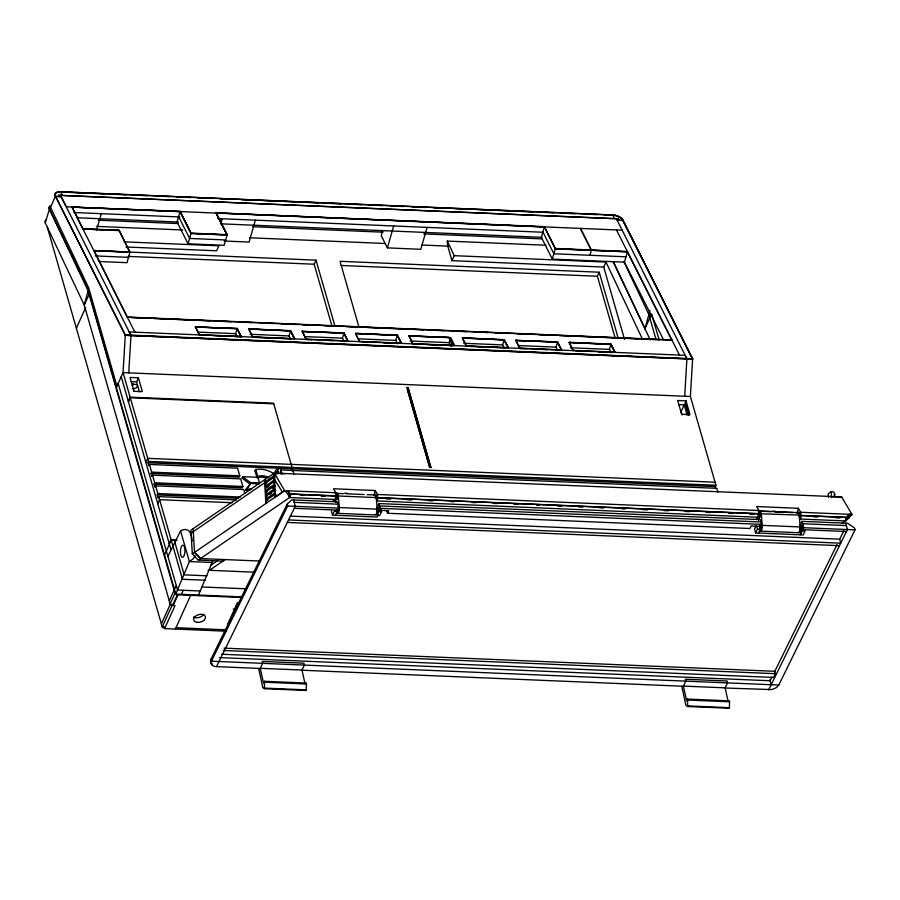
<?xml version="1.0" encoding="UTF-8"?>
<svg xmlns="http://www.w3.org/2000/svg" width="900" height="900" viewBox="0 0 900 900"><rect width="100%" height="100%" fill="white"/><g stroke="black" fill="none" stroke-linecap="round" stroke-linejoin="round"><path stroke-width="1.35" d="M690.379 396.473L692.64 358.74L622.676 219.769A7.965 4.072 16 0 0 613.024 214.976L60.48 191.734A7.965 4.072 16 0 0 55.339 195.907L125.302 334.879L123.052 372.611L130.118 397.159L128.284 401.197M128.745 372.848L130.972 335.419L61.11 196.605L55.417 196.369L49.534 209.34L88.155 289.485L175.748 594.101L241.999 596.88M684.686 396.236L686.914 358.796L616.421 218.768L617.018 219.994L622.71 220.23L692.584 359.168L125.246 335.306L55.339 195.907M265.882 503.505L264.488 479.801L190.912 530.212L192.308 553.916L198.248 560.081L289.654 497.531L290.531 494.077L287.449 490.691M845.865 520.639L849.116 517.579L801 515.587L799.954 516.296L800.123 519.03L845.561 520.942L846.484 517.466L849.139 514.395L851.985 514.519L842.096 523.316M210.982 662.467L210.938 659.284L287.168 504.101L291.701 499.894L337.241 501.806L338.895 508.151L337.916 510.131L294.277 508.298M759.51 531.079L801.248 532.834L799.594 526.489L802.114 521.359L847.654 523.283L854.505 527.962L855 529.864L778.781 685.046L776.498 687.566L771.761 689.591L725.029 688.016L727.549 682.886L727.054 680.985L685.305 679.23L685.8 681.131L683.28 686.261L301.894 670.219L304.414 665.089L303.919 663.188L262.17 661.433L262.676 663.334L260.156 668.464L216.506 666.63C213.66 666.855 209.734 664.38 211.444 661.185L287.662 506.002L287.168 504.101M374.816 495.956L376.301 494.933L376.144 498.746L377.752 497.632L759.15 513.675L758.959 510.514L756.63 506.543L798.367 508.298L797.186 512.752L798.39 511.931L798.469 513.394M50.569 205.819A7.133 3.802 16.8 0 0 49.432 209.081L88.099 290.812L84.251 305.077L170.167 603.889A2.036 1.406 24.4 0 0 172.507 605.498L175.039 605.599L164.599 628.605L162.259 626.996L47.318 227.205M367.088 494.662L374.051 494.955L375.244 490.511L333.495 488.756L335.835 492.728L336.015 495.889L290.475 493.976L287.494 490.77L284.648 490.657L282.364 492.098M60.48 191.734L60.39 192.071A7.965 4.072 16 0 0 58.545 192.15M663.322 339.356L624.454 262.159L552.33 259.121L555.379 248.479L544.399 226.665L216.18 212.861L227.171 234.675L224.123 245.317L188.066 243.799L191.115 233.156L180.135 211.343L71.865 207.135L180.034 211.68L191.025 233.494L227.07 235.013L216.697 214.414M82.901 229.05L71.966 206.797M96.491 230.434L101.295 213.671M99.248 261.517L126.979 262.688L130.028 252.045L93.983 250.526L316.012 260.168L334.969 326.093M129.938 252.382L119.047 230.231L83.002 228.713M127.373 317.385L93.983 250.526M125.246 335.306L692.617 359.044M180.135 211.343L177.086 221.974L188.066 243.799M216.18 212.861L544.298 227.002M221.051 222.615L222.165 218.756M241.132 336.769L237.184 328.41L195.345 326.993L237.083 328.748L241.132 336.769L234.169 336.476M204.953 335.25L199.384 335.014L195.435 326.655M255.375 220.151L249.086 242.066L224.179 241.02M237.398 337.118L235.665 333.675L237.184 328.41M248.839 328.882L290.475 330.975L294.626 338.67L290.576 330.637L248.839 328.882L252.787 337.252L248.771 329.108L290.509 330.863L294.559 338.895M290.801 339.368L289.058 335.925L290.576 330.637M347.929 341.257L343.98 332.887L302.141 331.47L343.879 333.225L347.929 341.257L340.965 340.965M311.749 339.739L306.18 339.502L302.231 331.132M344.194 341.606L342.461 338.164L343.98 332.887M382.748 230.535L381.262 235.688L387.394 247.882L420.795 249.289L427.084 227.374M355.635 333.371L397.282 335.464L401.423 343.159L397.373 335.126L355.635 333.371L359.584 341.741L355.567 333.596L397.316 335.351L401.355 343.395M387.394 247.882L393.683 225.968M397.598 343.856L395.865 340.414L397.373 335.126M453.004 345.668L449.066 337.309L408.938 335.959L448.965 337.646L453.004 345.668L448.864 345.499M418.5 344.216L412.976 343.991L409.027 335.621M451.001 346.106L449.257 342.664L450.349 338.861M462.431 337.871L466.38 346.23L462.364 338.085L504.113 339.851L508.219 347.647L504.18 339.626L462.431 337.871L504.079 339.964L508.162 347.884M504.394 348.345L502.661 344.902L504.18 339.626M544.399 226.665L541.35 237.308L552.33 259.121M561.521 350.235L557.572 341.865L515.734 340.447L557.483 342.202L561.521 350.235L555.952 349.999M526.736 348.772L519.773 348.48L515.835 340.11M557.798 350.595L556.065 347.152L557.572 341.865M589.916 255.274L591.39 250.222L580.41 228.398L591.367 250.222M569.227 342.36L573.176 350.719L569.171 342.585L610.909 344.34L615.015 352.136L610.976 344.115L569.227 342.36L610.875 344.452L614.959 352.373M604.508 214.965L613.024 214.976M692.584 359.168L622.676 219.769M624.454 262.159L627.502 251.516L555.379 248.479M611.201 352.845L609.457 349.391L610.976 344.115M666.315 340.054L672.03 339.952L127.462 317.048M89.111 294.345L84.251 305.077L45.281 222.84L49.432 209.081M649.969 310.567L644.962 328.646L613.204 261.585M198.518 595.058L212.141 562.511A6.12 2.25 -87.6 0 0 212.749 560.61M278.381 473.423L278.269 471.488L274.343 473.49L275.58 470.531L278.561 468.484L280.935 468.585L281.216 473.332M274.343 473.49L277.312 471.454L278.561 468.484M76.354 328.185L85.612 307.721M116.325 387.45L123.064 372.623L690.401 396.484L715.928 485.257L715.309 486.608L715.905 488.655M134.032 391.23L130.072 377.449L138.42 377.798L136.586 381.848L139.466 391.871M128.453 401.816L130.286 397.766L273.735 403.808M145.868 462.386L147.701 458.336L715.05 482.197M244.845 493.391L243.731 489.532L155.61 485.831L155.002 487.181L154.114 484.121L242.235 487.822L242.854 486.473L240.671 478.879L152.55 475.178L151.931 476.527L151.054 473.468L239.175 477.169L239.782 475.819L237.589 468.169L149.468 464.456L148.849 465.806L147.971 462.746L148.59 461.396L130.286 397.766M151.054 473.468L151.661 472.118L149.468 464.456M154.114 484.121L154.732 482.771L152.55 475.178M236.7 499.894L158.704 496.609L158.096 497.959L157.219 494.899L157.826 493.549L155.61 485.831M157.748 503.707L159.593 499.669L232.009 502.718M169.222 543.6L171.056 539.55L158.704 496.609M164.509 555.007L171.236 540.169L176.805 540.405M167.895 556.38L180.574 530.933C188.618 526.5 191.599 532.935 192.116 541.091M331.976 326.104L314.179 264.218L316.012 260.168M169.29 600.829L174.15 590.107M174.42 589.511L176.265 585.461M170.167 603.889L175.028 593.168L88.099 290.812M161.381 623.936L170.651 603.484M175.748 594.101L189.371 561.544L180.574 530.933M172.114 605.273L162.259 626.996L164.261 626.805M172.507 605.498L177.368 594.788L241.121 597.465M177.998 594.81L173.138 605.52L171.157 604.429M181.44 594.337L183.274 590.288M242.572 476.674L241.965 478.024L249.75 483.896L250.369 482.546L259.549 482.884L257.884 477.236L242.572 476.674L250.369 482.546M175.354 629.055L190.654 595.339M249.75 490.421L245.576 490.264L250.639 483.491L258.514 483.784M257.085 477.956L254.993 470.869L255.6 469.519L256.849 469.305A19.181 13.207 24.4 0 1 274.072 473.827M250.639 483.491L245.576 490.264M717.908 492.154L716.805 488.329L280.924 469.991L280.305 471.341L281.048 473.895M227.734 624.06L237.521 602.482M454.207 255.667L605.992 262.08L603.731 267.064L451.946 260.651L454.207 255.667L447.311 241.076L546.176 245.25M407.036 387.585L408.173 387.641L407.036 387.585L429.739 467.584M408.173 387.641L430.886 467.64L407.993 388.046M615.195 338.141L597.398 276.255L599.231 272.205L340.043 261.304L358.999 327.229M644.692 329.231L651.206 314.887M680.974 411.964L684.191 404.876M686.025 400.838L689.985 414.608L681.637 414.259L677.678 400.489L686.025 400.838L685.114 402.863L688.714 415.384M216.506 666.63L295.245 506.317L293.591 499.973M377.077 511.076L378.113 515.036L377.145 517.016L332.483 515.137L334.373 511.29L337.286 511.414L335.407 515.261M258.683 668.543L262.766 687.465L264.465 688.714L306.202 690.469L306.45 684L306.202 683.044L264.465 681.289L263.543 683.156L260.235 668.295L301.984 670.05L304.988 683.561M264.465 688.714L264.465 681.289M376.459 508.691L378.979 503.561L760.365 519.604L761.614 524.363L760.646 526.342L751.174 525.938L749.914 528.502L387.484 513.259L386.865 510.885M376.582 512.089L379.598 505.946L378.979 503.561M377.674 513.506L378.619 511.582L378 509.197M387.484 513.259L388.744 510.694L379.249 510.3L380.228 508.32L379.598 505.946L760.995 521.989M380.925 509.321L381.544 511.706L379.654 515.554L377.707 515.475M756 526.084L754.582 528.964L755.617 532.935L803.205 534.938L805.095 531.09L802.17 530.966L800.28 534.814M755.617 532.935L757.508 529.087L756.81 526.444M758.531 533.059L760.421 529.211L759.735 526.567M681.817 686.34L685.89 705.262L687.6 706.511L729.337 708.266L729.585 701.798L729.337 700.841L687.589 699.086L686.678 700.954L683.37 686.092L725.107 687.847L728.111 701.359M687.6 706.511L687.589 699.086M799.717 529.886L802.732 523.744L846.371 525.577M846.439 531.517L802.8 529.684L803.768 527.704L802.114 521.359M772.009 676.98L770.153 680.76L219.398 657.596M774.495 671.929L837.079 544.5M839.554 539.46L843.896 530.629M224.044 648.135L774.799 671.299L775.418 673.684L773.572 677.452L221.411 654.232M768.668 689.861L847.406 529.549L845.752 523.192M195.232 555.952L192.96 559.035L189.371 561.544L212.141 562.511M849.094 514.305L846.428 517.342L800.887 515.43L799.279 516.544L799.2 515.351A4.084 1.496 -87.6 0 0 797.006 513.304M758.239 515.025L758.374 517.275L377.055 500.951A2.835 1.035 -87.6 0 0 377.674 497.779L759.251 513.821A2.846 1.046 -87.6 0 1 758.374 517.264L756.439 518.602L759.217 518.715M846.101 520.189L849.116 517.579L846.495 518.197M846.293 519.604L849.116 517.579L846.428 518.929M50.648 205.616L49.68 206.449A8.516 4.478 16.5 0 0 49.297 208.71L49.534 209.34M277.076 473.85L273.409 473.692L265.207 479.317L265.343 481.691L266.771 483.188M274.376 479.205L282.42 492.176L275.411 496.98L274.32 473.074L841.669 496.935L851.94 514.429L849.701 515.959M265.343 481.691L273.555 476.066L273.409 473.692M193.32 531.641L191.093 533.183L264.668 482.771M273.555 476.066L274.984 477.551L273.634 477.495L265.421 483.131L265.59 485.966L267.019 487.463L269.077 486.056M265.59 485.966L273.803 480.341L273.634 477.495M273.803 480.341L275.231 481.838L273.892 481.781L265.68 487.406L265.849 490.252L267.278 491.738L265.928 491.681L266.096 494.527L267.525 496.024L266.175 495.968L266.344 498.814L267.773 500.299L266.434 500.243L266.591 503.021M265.849 490.252L274.05 484.627L273.892 481.781M265.928 491.681L274.14 486.056L275.49 486.113M272.407 488.228L274.455 486.821M266.096 494.527L274.309 488.902L274.14 486.056M266.175 495.968L274.387 490.343L275.738 490.399L274.309 488.902M269.572 494.618L271.631 493.211M266.344 498.814L274.556 493.189L274.387 490.343M266.434 500.243L274.635 494.618L275.985 494.674L274.556 493.189M192.308 553.916L284.648 490.657L335.835 492.728M210.521 565.47L217.226 560.88M209.509 570.296L225.146 559.586M334.89 496.733L335.925 496.024A2.846 1.046 -87.6 0 1 335.048 499.466L333.124 500.794L335.902 500.906M374.051 494.955L375.255 494.134L375.334 495.596M758.216 514.541L759.251 513.821M797.951 513.754L799.436 512.73L799.582 515.104L761.242 513.776A4.084 1.496 -87.6 0 0 759.814 511.031L797.771 512.618M834.334 496.811L834.221 494.876L835.166 494.91L833.569 491.827L831.195 491.726L828.214 493.774L828.428 497.329M841.669 496.935L830.745 496.688M845.404 518.209L846.439 517.489A2.846 1.046 -87.6 0 1 845.561 520.931M847.755 517.41L851.985 514.519M254.993 470.869L256.241 470.655M256.309 484.144L258.941 484.234M246.184 488.914L251.752 489.116M618.908 220.084L618.311 218.824L615.926 218.722M60.986 195.379L58.601 195.278L59.197 196.549L61.099 196.616L60.502 195.368L58.601 195.278L59.209 196.549L55.406 196.38A8.572 4.5 16.7 0 1 55.26 193.995L56.52 192.656A8.032 4.23 16.6 0 1 60.66 191.846L612.821 215.044A8.032 4.23 16.6 0 1 617.884 216.27L620.516 217.778A8.572 4.511 16.3 0 1 622.71 220.23M70.2 192.487L84.229 193.084M91.237 193.376L105.266 193.961M112.275 194.254L126.293 194.85M133.312 195.143L147.33 195.727M155.745 196.088L169.774 196.672M176.782 196.976L190.811 197.561M197.82 197.854L211.838 198.45M220.252 198.799L232.875 199.328M241.29 199.688L255.319 200.273M262.327 200.565L276.356 201.161M283.365 201.454L297.382 202.039M305.798 202.399L318.42 202.928M326.835 203.287L340.864 203.873M347.873 204.165L361.901 204.761M368.91 205.054L382.928 205.639M391.343 205.999L403.965 206.528M412.38 206.876L426.409 207.472M433.418 207.765L447.446 208.35M454.455 208.654L468.473 209.239M476.887 209.599L489.51 210.127M497.925 210.476L511.954 211.072M518.962 211.365L532.991 211.95M540 212.243L554.017 212.839M562.433 213.188L575.055 213.727M583.47 214.076L597.499 214.661M618.311 218.824L60.491 195.379L66.206 206.775L622.159 230.164M73.969 212.524L179.797 216.968M217.699 218.565L543.409 232.268M77.265 217.778L178.346 222.03M220.455 223.808L541.946 237.33M98.302 220.196L178.256 223.571M252.607 226.699L383.062 232.189M423.743 233.899L541.575 238.86M96.379 226.373L182.722 229.984M191.115 233.156L227.171 234.675M82.935 228.938L118.98 230.445M544.331 226.89L555.289 248.816L627.446 251.741M89.831 229.343L103.703 229.928M112.016 230.276L118.957 230.569M555.289 248.816L627.413 251.854L671.929 340.29M249.424 237.769L385.493 243.495M421.875 245.014L448.616 246.15M225.653 239.963L189.607 238.444L178.616 216.619M625.995 256.793L553.871 253.766L542.88 231.941M124.166 241.841L218.88 245.801L216.619 250.785L126.09 246.994M93.915 250.751L129.971 252.27L119.047 230.231M128.194 256.399L314.179 264.218M341.01 265.466L597.398 276.255M95.242 255.926L128.52 257.332M127.384 317.261L671.962 340.166M131.58 317.554L145.62 318.15M154.035 318.499L166.669 319.039M175.084 319.387L189.124 319.984M196.144 320.276L210.172 320.861M217.192 321.165L231.232 321.75M239.648 322.099L252.281 322.639M260.707 322.988L273.33 323.516M281.756 323.876L295.785 324.461M302.805 324.765L316.845 325.35M323.865 325.642L337.894 326.239M346.32 326.588L358.942 327.116M367.369 327.476L381.409 328.061M388.418 328.365L402.457 328.95M409.478 329.243L423.506 329.839M431.933 330.188L444.566 330.728M452.981 331.076L467.021 331.673M474.03 331.965L488.07 332.55M495.09 332.843L509.119 333.439M517.545 333.787L530.179 334.327M538.594 334.676L552.634 335.272M559.654 335.565L573.683 336.15M580.702 336.454L594.742 337.039M603.158 337.399L615.791 337.928M624.206 338.276L638.246 338.873M645.266 339.165L659.295 339.75M198.09 332.1L235.665 333.675M250.099 334.282L289.058 335.925M304.897 336.589L342.461 338.164M358.29 338.827L395.865 340.414M410.299 341.021L449.257 342.664M463.702 343.271L502.661 344.902M518.49 345.566L556.065 347.152M570.499 347.76L609.457 349.391M199.485 334.676L241.222 336.431M252.877 336.915L294.626 338.67M306.281 339.165L348.019 340.92M359.674 341.404L401.423 343.159M413.077 343.654L453.105 345.33M466.47 345.892L508.219 347.647M519.874 348.142L561.623 349.897M573.278 350.381L615.015 352.136M129.218 331.942L685.17 355.331M213.3 335.599L225.821 336.127M255.566 337.376L269.483 337.961M276.435 338.254L290.351 338.839M320.096 340.088L334.012 340.673M362.363 341.865L376.279 342.45M383.231 342.743L397.147 343.327M426.78 344.565L440.584 345.15M469.159 346.354L483.075 346.939M491.423 347.287L505.339 347.873M533.689 349.065L547.605 349.65M575.955 350.843L589.871 351.428M598.219 351.776L612.135 352.361M125.302 334.879L692.64 358.74M131.04 381.611L136.665 381.848M678.409 404.64L686.092 404.955M133.785 391.354L142.38 391.579L138.42 377.798M130.118 397.159L273.566 403.189L292.039 467.438L291.42 468.776L292.005 470.824M429.93 467.179L431.066 467.235M148.59 461.396L715.928 485.257M147.971 462.746L715.309 486.608M277.312 471.454L278.269 471.488M274.028 473.276L284.648 473.726M151.661 472.118L239.782 475.819M154.732 482.771L242.854 486.473M375.244 490.511L377.572 494.471L758.959 510.514M798.367 508.298L800.707 512.269L851.94 514.429M344.599 493.189L347.411 493.301M772.796 511.189L775.609 511.312M335.093 493.312L343.44 493.673M346.219 493.785L364.309 494.55M758.227 511.11L770.749 511.639M774.923 511.819L793.012 512.572M335.385 496.519A4.084 1.496 -87.6 0 1 336.881 493.234A4.084 1.496 -87.6 0 1 338.299 495.99L376.245 497.588L377.28 509.164A4.084 1.496 -87.6 0 1 375.379 514.485M335.925 496.024L287.899 493.965L284.648 490.657L274.32 473.074M300.465 495.281L304.594 495.461M321.12 496.159L325.249 496.327M386.449 498.904L390.656 499.084M407.498 499.793L411.705 499.961M428.535 500.67L432.743 500.85M450.99 501.615L453.791 501.739M472.027 502.504L476.235 502.684M493.076 503.381L497.284 503.561M514.114 504.27L518.321 504.45M536.558 505.215L539.37 505.339M557.606 506.104L561.814 506.272M578.644 506.981L582.851 507.161M599.692 507.87L603.9 508.05M622.136 508.815L624.938 508.939M643.174 509.704L647.381 509.873M664.222 510.581L668.43 510.761M685.26 511.47L689.467 511.65M706.309 512.359L710.516 512.528M728.752 513.293L732.96 513.472M749.801 514.181L754.009 514.361M813.724 516.87L817.864 517.05M835.762 517.804L839.891 517.972M335.048 499.466L289.609 497.554A2.835 1.046 -87.6 0 0 290.486 494.111M157.826 493.549L240.356 497.014M157.219 494.899L238.343 498.308M294.21 502.358L337.86 504.191M380.228 508.32L761.614 524.363M338.299 495.99L339.334 507.566L377.28 509.164M761.242 513.776L762.278 525.364L800.224 526.95L799.189 515.374M287.662 506.002L338.895 508.151M803.768 527.704L855 529.864M378.619 511.582L381.544 511.706M757.508 529.087L760.421 529.211M336.375 513.281L378.113 515.036M290.329 516.105L839.678 539.201L840.712 543.173L288.551 519.952M287.336 522.439L839.498 545.659M171.056 539.55L176.625 539.786M193.151 528.683L194.535 552.386L200.576 558.551L260.246 561.06M198.248 560.081L222.919 561.116M208.035 570.24L254.441 572.186M206.966 575.809L184.196 574.852L174.735 541.935M205.245 580.219L182.475 579.262L171.236 540.169M202.185 586.969L245.666 588.791M200.351 591.008L177.581 590.051L118.159 383.411M233.257 609.086L236.07 609.199M175.972 627.705L226.44 629.831M164.599 628.605L225.833 631.181M223.256 650.464L775.418 673.684M778.781 685.046L211.444 661.185L210.938 659.284M264.713 682.245L306.45 684M687.836 700.043L729.585 701.798M264.757 688.117L306.495 689.873M687.893 705.915L729.63 707.67M290.531 494.809L287.899 493.965L289.654 497.531M290.464 495.54L287.899 493.965L289.912 497.25M211.916 663.469L211.388 662.996L211.882 664.909M290.34 496.226L287.899 493.965L290.149 496.811M194.535 552.386L200.486 558.551M685.744 356.49L686.914 358.796M129.218 331.942L130.972 335.419M616.455 229.916L679.477 355.095M561.555 350.134L557.516 342.09L515.767 340.335L519.773 348.48M454.759 345.634L450.709 337.601L408.971 335.846L412.976 343.991M347.963 341.145L343.912 333.113L302.164 331.358L306.18 339.502M216.124 213.086L227.104 234.9L191.059 233.381L180.067 211.567M241.155 336.656L237.116 328.613L195.368 326.858L199.384 335.014M71.899 207.011L134.91 332.19M612.776 215.078L614.565 218.632L62.392 195.446L60.66 191.857M50.49 207.225L88.661 287.831L116.944 386.111M623.835 261.574L648.81 314.381L656.033 339.536M613.26 261.686L650.273 339.964M605.992 262.08L642.589 339.435M255.6 469.519L257.906 476.494A10.395 7.155 24.4 0 1 268.83 477.731M686.452 406.215L688.972 414.979M684.034 404.348L687.15 415.147M680.974 411.075L682.133 415.114M651.656 313.886L659.036 339.536M603.731 267.064L624.566 339.514M599.231 272.205L618.188 338.13M451.946 260.651L447.761 246.083L447.311 241.076M407.239 389.34L429.356 466.245M292.916 470.498L294.019 474.322M280.924 469.991L282.026 473.816M121.219 376.661L170.955 549.63M801.765 525.712L802.8 529.684M801.135 526.995L802.17 530.966M769.86 679.646L771.188 684.731M378.63 507.915L379.249 510.3M331.447 511.166L332.483 515.137M210.679 659.947L211.174 661.86M210.544 660.623L211.05 662.524M210.555 661.264L211.477 664.369M758.306 516.42L758.655 520.279M335.363 498.634L335.711 502.493M274.635 494.618L274.804 497.396M831.195 491.726L831.544 497.655M800.707 512.269L800.887 515.43M377.572 494.471L377.752 497.632M376.627 498.488L376.796 501.221M612.923 215.314A7.965 4.072 16 0 1 614.914 215.55M615.926 215.775A7.965 4.072 16 0 1 617.895 216.428M618.817 216.844A7.965 4.072 16 0 1 621.146 218.362M621.742 218.936A7.965 4.072 16 0 1 622.575 220.106M55.238 196.245A7.965 4.072 16 0 1 57.724 192.296M374.062 495.517A4.084 1.496 -87.6 0 1 376.245 497.588M339.334 507.566A4.084 1.496 -87.6 0 1 338.749 511.954A4.084 1.496 -87.6 0 1 337.072 512.55M337.894 506.655A2.25 0.821 -87.6 0 1 338.692 508.545A2.25 0.821 -87.6 0 1 337.984 511.065A2.25 0.821 -87.6 0 1 337.061 509.614M800.224 526.95A4.084 1.496 -87.6 0 1 798.322 532.283M762.278 525.364A4.084 1.496 -87.6 0 1 761.692 529.74A4.084 1.496 -87.6 0 1 760.016 530.347M758.329 514.305A4.084 1.496 -87.6 0 1 759.814 511.031M761.051 524.475A2.25 0.821 -87.6 0 1 761.546 527.49A2.25 0.821 -87.6 0 1 760.309 528.604A2.25 0.821 -87.6 0 1 760.241 525.206M759.071 514.114A2.25 0.821 -87.6 0 1 760.421 513.54A2.25 0.821 -87.6 0 1 760.028 517.151A2.25 0.821 -87.6 0 1 758.947 515.25M133.549 383.839A3.262 2.047 -16 0 1 132.716 384.03M132.053 385.312A3.262 2.047 -16 0 1 136.361 384.604A3.262 2.047 -16 0 1 136.71 387.36A3.262 2.047 -16 0 1 132.457 388.553M258.053 477.54A10.395 7.155 24.4 0 1 266.4 478.17M801 515.576A2.835 1.046 -87.6 0 1 800.123 519.03M203.816 614.205A6.12 3.836 -16 0 1 193.59 617.018M177.368 594.788A2.036 1.406 24.4 0 1 175.028 593.168M45.281 222.84A7.133 3.802 16.8 0 1 46.417 219.578M337.399 498.78A2.25 0.821 -87.6 0 0 337.072 495.101A2.25 0.821 -87.6 0 0 336.026 498.037A2.25 0.821 -87.6 0 0 337.399 498.78M184.399 554.805A6.12 2.25 -87.6 0 0 183.127 545.164A6.12 2.25 -87.6 0 0 180.562 553.815A6.12 2.25 -87.6 0 0 184.399 554.805M197.415 622.373A6.12 3.836 -16 0 0 205.459 616.725A6.12 3.836 -16 0 0 195.784 615.938A6.12 3.836 -16 0 0 197.415 622.373"/></g></svg>
